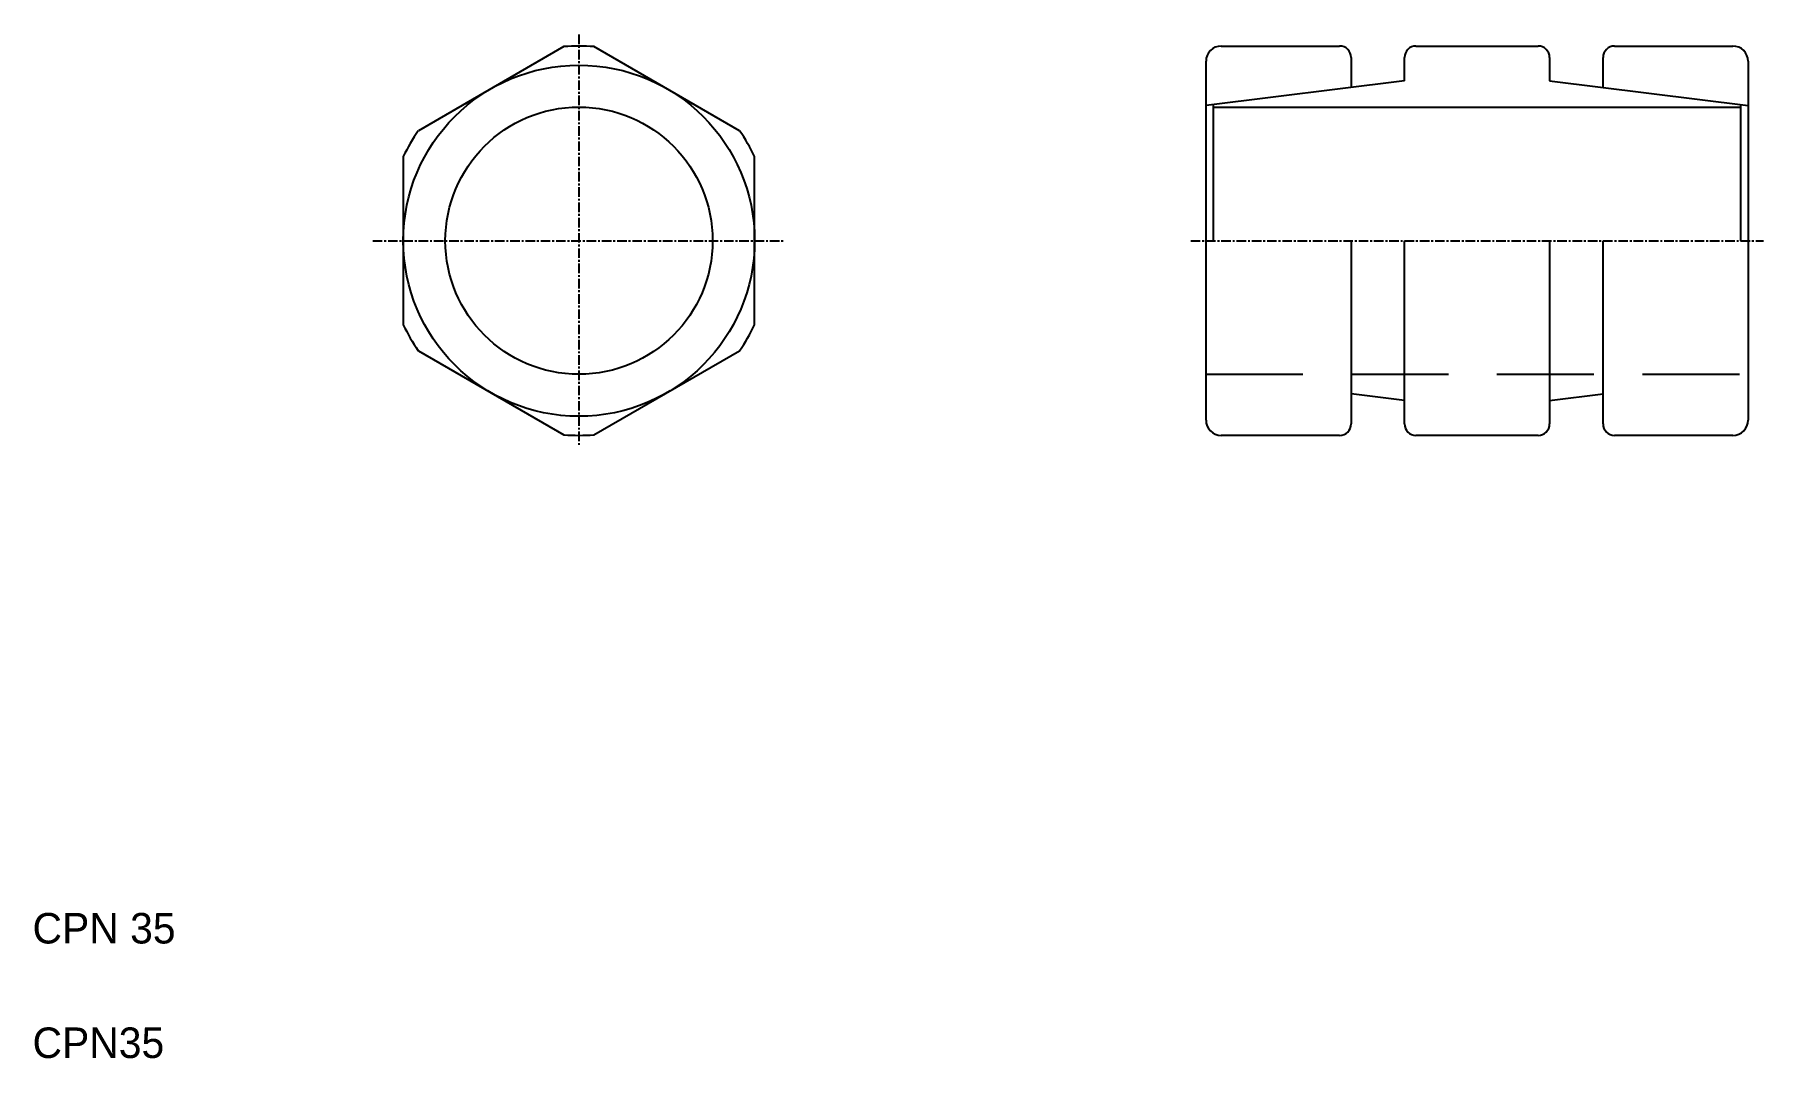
# Model space of a CAD drawing. Extents: x 99 to 325, y 82 to 216.
import ezdxf

# ---------------------------------------------------------------- set-up
doc = ezdxf.new("R2010")
doc.units = 0
doc.linetypes.add('CENTER', pattern=[2, 1.25, -0.25, 0.25, -0.25])
doc.linetypes.add('DASHED', pattern=[19.05, 12.7, -6.35])
doc.layers.get('0').update_dxf_attribs({"linetype": 'CONTINUOUS'})
doc.layers.add('CENTER', color=1, linetype='CENTER')

msp = doc.modelspace()

# ---------------------------------------------------------------- linework, layer by layer
for p, q in [((251.97, 165.92), (251.97, 212.92)), ((253.97, 214.92), (269.47, 214.92)), ((270.97, 213.42), (270.97, 209.49)), ((277.97, 210.37), (277.97, 213.42)), ((279.47, 214.92), (295.47, 214.92)), ((296.97, 213.42), (296.97, 210.37)), ((303.97, 209.49), (303.97, 213.42)), ((305.47, 214.92), (320.97, 214.92)), ((322.97, 212.92), (322.97, 165.92)), ((252.97, 189.42), (252.97, 207.24)), ((252.97, 206.92), (321.97, 206.92)), ((321.97, 207.24), (321.97, 189.42)), ((270.97, 189.42), (270.97, 165.42)), ((277.97, 165.42), (277.97, 189.42)), ((296.97, 189.42), (296.97, 165.42)), ((303.97, 165.42), (303.97, 189.42)), ((274.47, 168.91), (274.47, 168.91)), ((276.22, 168.7), (276.22, 168.7)), ((269.47, 163.92), (253.97, 163.92)), ((295.47, 163.92), (279.47, 163.92)), ((320.97, 163.92), (305.47, 163.92))]:
    msp.add_line(p, q)
at = {"linetype": 'CONTINUOUS'}
for p, q in [((277.97, 210.37), (251.97, 207.12)), ((296.97, 210.37), (322.97, 207.12)), ((277.97, 168.48), (270.97, 169.35)), ((296.97, 168.48), (303.97, 169.35))]:
    msp.add_line(p, q, dxfattribs=at)
at = {"color": 3, "linetype": 'DASHED'}
msp.add_line((251.97, 171.92), (322.97, 171.92), dxfattribs=at)
for points in [[(167.89, 214.85), (148.82, 203.83)], [(190.89, 203.83), (171.82, 214.85)], [(146.85, 200.43), (146.85, 178.41)], [(192.85, 178.41), (192.85, 200.43)], [(148.82, 175.01), (167.89, 164)], [(171.82, 164), (190.89, 175.01)]]:
    msp.add_lwpolyline(points)
at = {"linetype": 'CONTINUOUS'}
for radius in [23, 17.5]:
    msp.add_circle((169.85, 189.42), radius, dxfattribs=at)
for centre, radius, start, end in [((169.85, 189.42), 25.5, 85.583, 94.417), ((253.97, 212.92), 2, 90, 180), ((269.47, 213.42), 1.5, 0, 90), ((279.47, 213.42), 1.5, 90, 180), ((295.47, 213.42), 1.5, 0, 90), ((305.47, 213.42), 1.5, 90, 180), ((320.97, 212.92), 2, 0, 90), ((169.85, 189.42), 25.5, 145.583, 154.417), ((169.85, 189.42), 25.5, 25.583, 34.417), ((169.85, 189.42), 25.5, 205.583, 214.417), ((169.85, 189.42), 25.5, 325.583, 334.417), ((253.97, 165.92), 2, 180, 270), ((269.47, 165.42), 1.5, 270, 0), ((279.47, 165.42), 1.5, 180, 270), ((295.47, 165.42), 1.5, 270, 0), ((305.47, 165.42), 1.5, 180, 270), ((320.97, 165.92), 2, 270, 0), ((169.85, 189.42), 25.5, 265.583, 274.417)]:
    msp.add_arc(centre, radius, start, end)
at = {"layer": 'CENTER', "color": 1, "linetype": 'CENTER'}
for p, q in [((169.85, 216.42), (169.85, 162.42)), ((142.85, 189.42), (196.85, 189.42)), ((249.97, 189.42), (324.97, 189.42))]:
    msp.add_line(p, q, dxfattribs=at)

# ---------------------------------------------------------------- texts
for s, p in [('CPN 35', (98.29, 97.36)), ('CPN35', (98.29, 82.36))]:
    msp.add_text(s, height=4).set_placement(p)

doc.saveas('drawing.dxf')
